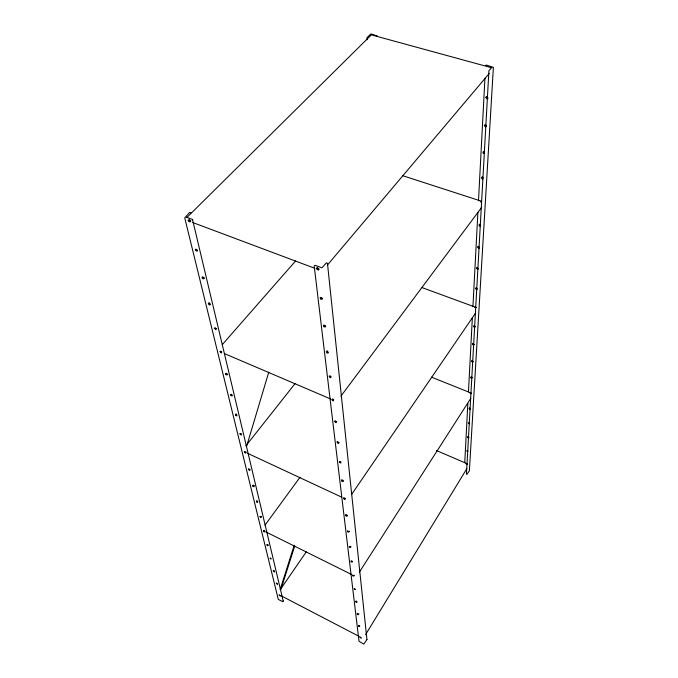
<?xml version="1.0" encoding="UTF-8"?>
<svg xmlns="http://www.w3.org/2000/svg" width="678" height="678" viewBox="0 0 678 678"><rect width="100%" height="100%" fill="white"/><g stroke="black" fill="none" stroke-linecap="round" stroke-linejoin="round"><path stroke-width="1.02" d="M464.744 462.616L467.845 403.478M468.456 391.859L472.346 317.94M472.956 306.32L477.888 212.333M478.499 200.722L484.94 78.216M471.108 376.697L472.244 377.756M472.007 360.289L472.702 361.306M477.1 267.378L477.371 268.268L478.38 268.615M478.253 246.284L478.532 247.199L479.566 247.555M479.465 224.206L480.27 225.486M483.456 151.406L484.312 152.83M486.465 96.53L486.77 97.717L487.974 98.056M246.69 446.073L268.776 372.112M294.21 545.273L280.15 589.623L280.912 589.487M281.226 588.479L294.642 546.188M365.595 634.633L466.82 468.693M359.399 572.105L470.829 398.266M283.175 600.886L282.641 601.666L278.294 599.394L184.73 217.867L189.696 212.4L190.967 212.867M351.585 494.465L475.685 312.914M280.514 589.284L306.295 551.807M265.022 525.128L300.023 477.253M340.873 396.206L481.685 207.349M245.877 445.861L295.032 383.638M327.372 265.106L489.27 73.419M491.711 67.486L488.906 70.792L466.447 473.964L466.854 474.414L469.379 470.82L493.372 67.351L486.245 65.012L485.601 65.546M222.316 344.602L295.591 260.962M485.304 124.311L484.889 125.235L486.389 126.142M482.431 176.543L482.033 177.365L482.897 178.221M480.202 201.798L481.643 201.858M477.083 289.252L476.253 289.421L475.507 288.269L476.329 288.099L477.109 288.845M474.964 327.076L474.168 327.211L473.447 326.126L474.981 326.703M254.657 485.855L253.14 485.126M473.007 361.891L472.252 361.993L471.557 360.976L473.024 361.544M466.04 463.828L467.032 463.989M469.532 423.818L468.193 422.953L469.685 423.275M349.602 531.332L348.814 531.306M359.018 614.014L358.323 613.921M480.575 201.62L481.049 201.612M484.338 153.55L483.194 153.203L482.897 152.118L484.414 152.135M482.922 178.95L481.804 178.594L481.516 177.56L482.99 177.602M480.287 226.223L479.227 225.876L478.948 224.918L480.355 225.003M190.925 221.028L189.679 220.562M319.321 269.132L317.923 268.607L317.355 267.301M474.77 307.397L475.261 307.448M204.587 278.022L202.163 277.031L202.044 277.887L203.154 278.895L203.968 278.658L202.925 276.955M470.108 393.079L471.125 393.672M322.694 298.591L320.855 297.422M475.117 326.576L473.897 325.813M474.125 344.331L472.922 343.577M325.855 326.245L324.076 325.109M216.748 328.754L214.231 328.16L215.926 329.678L215.612 328.381M470.091 393.003L471.227 393.715M466.244 463.71L466.947 463.981M469.701 408.266L468.973 408.639L470.074 409.351M227.639 374.205L226.147 373.231M468.888 437.352L468.066 437.005M336.771 421.758L334.407 421.275L336.051 422.75L335.915 421.597M467.362 450.607C465.15 450.802 469.566 452.353 467.32 450.59M339.144 442.471L337.991 441.963M246.343 452.243L245.368 451.785M343.517 480.753L342.051 479.795M345.543 498.483L344.475 497.983M347.475 515.356L346.433 514.865M351.068 546.799L350.077 546.315M353.882 575.325L354.348 575.478M402.757 175.712L481.363 201.18M422.165 287.658L476.439 307.549M186.535 217.24L192.51 219.477L283.268 601.284M192.679 222.503L314.923 268.344M431.539 377.163L471.515 393.198M224.393 353.569L330.576 398.944M436.471 450.539L467.447 463.854M247.656 453.319L341.678 497.16M265.81 531.891L351.331 574.359M281.328 595.886L359.179 636.413M476.744 288.726L475.973 287.981M189.577 220.325L188.06 220.223L188.721 221.503L189.976 221.969L190.094 220.977L189.018 219.274M470.117 408.537L469.396 407.97M197.4 250.326L196.256 249.284M328.203 352.153L326.245 351.636L326.745 352.746L328.025 353.272L327.872 351.899M331.025 376.654L329.118 376.197L329.61 377.248L330.856 377.765L330.703 376.476M210.299 304.032L208.493 303.185L208.366 303.99L209.451 304.964L210.239 304.761L209.095 302.541M333.686 399.774L331.839 399.367L332.313 400.376L333.525 400.893L333.381 399.673M221.825 352.001L219.892 351.535L221.545 353.001L221.248 351.772M340.263 461.599L340.839 461.972M232.181 395.096L231.215 394.249M236.978 415.046L235.936 413.817M241.004 433.683L241.538 434.03M249.521 469.049L250.029 469.379M351.772 560.977L352.272 561.308M257.776 501.618L256.869 500.584M260.92 516.382L261.394 516.695M264.869 531.137L264.073 530.45M356.908 601.598L356.128 600.928M267.742 544.671L268.191 544.976M359.238 625.455L359.687 625.752M274.446 571.02L273.7 570.384M220.808 351.094L221.24 351.619M215.172 327.737L215.621 328.288M335.186 420.733L335.593 421.25M332.644 398.834L333.059 399.376M329.957 375.68L330.381 376.239M327.55 351.729L327.042 350.619M491.508 67.715L371.366 34.858L186.967 217.401M377.409 36.061L370.874 33.9L366.993 37.663L367.095 39.782M192.51 219.477L192.62 219.952M467.43 437.047L468.744 437.895L467.43 437.047M470.668 377.375C471.295 379.833 473.142 376.892 470.668 377.375M472.481 343.907L473.193 344.958L473.964 344.839L473.71 344.077L472.481 343.907M476.6 268.09L477.371 269.276L478.21 269.09L477.948 268.208L476.6 268.09M477.744 246.987L478.532 248.224L479.397 248.012L479.117 247.089L477.744 246.987M484.346 125.379L485.228 126.854L486.211 126.498L485.906 125.362L484.346 125.379M485.88 97.234L486.779 98.776L487.787 98.386L487.474 97.191L485.88 97.234M366.942 639.54L363.789 644.1L359.018 641.235L314.185 265.861L315.253 265.344L321.931 267.844L326.482 262.75L327.482 263.522L366.942 639.54M195.45 249.301L195.34 250.224L197.044 251.318L196.671 249.767L195.45 249.301M316.846 267.996L316.541 268.98L318.44 270.175L318.245 268.522L316.846 267.996M225.511 373.476L225.791 374.646L227.113 374.9L225.511 373.476M320.296 297.549L320.482 299.1L322.203 299.312L321.66 298.074L320.296 297.549M230.605 394.52L230.876 395.63L232.164 395.901L230.605 394.52M323.542 325.287L323.711 326.745L325.381 326.982L324.855 325.813L323.542 325.287M235.444 414.529L235.707 415.58L236.969 415.86L235.444 414.529M240.054 433.564L240.3 434.573L241.538 434.861L240.054 433.564M244.444 451.701L244.673 452.658L245.885 452.963L244.444 451.701M248.631 468.998L248.851 469.913L250.038 470.227L248.631 468.998M252.631 485.516L252.843 486.389L254.004 486.711L252.631 485.516M337.161 441.844L337.288 442.937L338.754 443.268L337.161 441.844M256.454 501.305C256.165 503.161 259.293 502.254 256.454 501.305M339.458 461.532L339.576 462.565L341.009 462.913L339.458 461.532M260.106 516.416C259.827 518.187 262.886 517.365 260.106 516.416M341.644 480.219L341.754 481.21L343.153 481.558L341.644 480.219M263.615 530.891C263.335 532.586 266.327 531.823 263.615 530.891M343.721 497.991L343.831 498.932L345.195 499.288L343.721 497.991M266.971 544.756C266.7 546.392 269.624 545.697 266.971 544.756M345.695 514.907L345.797 515.797L347.136 516.17L345.695 514.907M270.191 558.07C269.929 559.63 272.785 559.003 270.191 558.07M347.577 531.027C346.958 532.883 350.755 532.094 347.577 531.027M273.285 570.851L274.497 571.876L273.285 570.851M349.373 546.409C348.78 548.18 352.475 547.468 349.373 546.409M276.26 583.131L277.438 584.139L276.26 583.131M351.094 561.104C350.509 562.791 354.111 562.155 351.094 561.104M279.116 594.945L280.277 595.928L279.116 594.945M352.738 575.147C352.17 576.766 355.687 576.198 352.738 575.147M354.306 588.589C353.755 590.131 357.187 589.631 354.306 588.589M355.814 601.471C355.28 602.945 358.628 602.505 355.814 601.471M357.255 613.819C356.738 615.234 360.01 614.844 357.255 613.819M358.637 625.667C358.137 627.023 361.332 626.692 358.637 625.667M359.967 637.049L361.145 638.057L359.967 637.049"/></g></svg>
